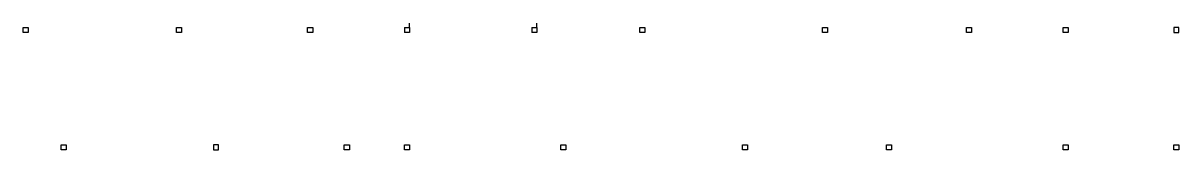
# Model space of a CAD drawing. Header units: millimetres. Extents: x -5657 to 14604, y -1609 to 2067.
# Drawn here: x 61 to 750, y 51 to 126 of the extents above; entities that cross this region are included whole.
import ezdxf

# ---------------------------------------------------------------- set-up
doc = ezdxf.new("R2010")
doc.units = ezdxf.units.MM
doc.linetypes.add('ACAD_ISO02W100', pattern=[15, 12, -3])
doc.layers.add('str palen', color=220, linetype='Continuous')

msp = doc.modelspace()

# ---------------------------------------------------------------- linework, layer by layer
at = {"layer": 'str palen', "linetype": 'Continuous'}
for p, q in [((291, 123.24), (291, 126.24)), ((367, 123.24), (367, 126.24)), ((152.01, 123.7), (155.01, 123.7)), ((152.01, 120.7), (152.01, 123.7)), ((155.01, 120.7), (152.01, 120.7)), ((155.01, 123.7), (155.01, 120.7)), ((230.28, 123.7), (233.28, 123.7)), ((230.28, 120.7), (230.28, 123.7)), ((233.28, 120.7), (230.28, 120.7)), ((233.28, 123.7), (233.28, 120.7)), ((288, 123.7), (291, 123.7)), ((291, 120.7), (288, 120.7)), ((291, 123.7), (291, 120.7)), ((364, 123.7), (367, 123.7)), ((367, 120.7), (364, 120.7)), ((367, 123.7), (367, 120.7)), ((428.47, 123.7), (431.47, 123.7)), ((428.47, 120.7), (428.47, 123.7)), ((431.47, 120.7), (428.47, 120.7)), ((431.47, 123.7), (431.47, 120.7)), ((537.48, 123.7), (540.48, 123.7)), ((537.48, 120.7), (537.48, 123.7)), ((540.48, 120.7), (537.48, 120.7)), ((540.48, 123.7), (540.48, 120.7)), ((623.33, 123.7), (626.33, 123.7)), ((623.33, 120.7), (623.33, 123.7)), ((626.33, 120.7), (623.33, 120.7)), ((626.33, 123.7), (626.33, 120.7)), ((681, 123.7), (684, 123.7)), ((681, 120.7), (681, 123.7)), ((684, 120.7), (681, 120.7)), ((684, 123.7), (684, 120.7)), ((750, 123.7), (747, 123.7)), ((747, 123.7), (747, 120.7)), ((747, 120.7), (750, 120.7)), ((750, 120.7), (750, 123.7)), ((252.16, 53.7), (255.16, 53.7)), ((252.16, 50.7), (252.16, 53.7)), ((255.16, 50.7), (252.16, 50.7)), ((255.16, 53.7), (255.16, 50.7)), ((288, 53.7), (291, 53.7)), ((288, 50.7), (288, 53.7)), ((291, 50.7), (288, 50.7)), ((291, 53.7), (291, 50.7)), ((381.22, 53.7), (384.22, 53.7)), ((381.22, 50.7), (381.22, 53.7)), ((384.22, 50.7), (381.22, 50.7)), ((384.22, 53.7), (384.22, 50.7)), ((489.65, 53.7), (492.65, 53.7)), ((489.65, 50.7), (489.65, 53.7)), ((492.65, 50.7), (489.65, 50.7)), ((492.65, 53.7), (492.65, 50.7)), ((575.58, 53.7), (578.58, 53.7)), ((575.58, 50.7), (575.58, 53.7)), ((578.58, 50.7), (575.58, 50.7)), ((578.58, 53.7), (578.58, 50.7)), ((681, 53.7), (684, 53.7)), ((681, 50.7), (681, 53.7)), ((684, 50.7), (681, 50.7)), ((684, 53.7), (684, 50.7)), ((747, 50.7), (747, 53.7)), ((747, 53.7), (750, 53.7)), ((750, 50.7), (747, 50.7)), ((750, 53.7), (750, 50.7))]:
    msp.add_line(p, q, dxfattribs=at)
at = {"layer": 'str palen'}
for p, q in [((60.55, 123.7), (63.55, 123.7)), ((60.55, 120.7), (60.55, 123.7)), ((63.55, 120.7), (60.55, 120.7)), ((63.55, 123.7), (63.55, 120.7)), ((83.22, 53.7), (86.22, 53.7)), ((83.22, 50.7), (83.22, 53.7)), ((86.22, 50.7), (83.22, 50.7)), ((86.22, 53.7), (86.22, 50.7))]:
    msp.add_line(p, q, dxfattribs=at)
at = {"layer": 'str palen', "linetype": 'ACAD_ISO02W100'}
for p, q in [((288, 123.7), (288, 120.7)), ((364, 123.7), (364, 120.7)), ((174.04, 53.7), (174.04, 50.7)), ((177.04, 53.7), (174.04, 53.7)), ((174.04, 50.7), (177.04, 50.7)), ((177.04, 50.7), (177.04, 53.7))]:
    msp.add_line(p, q, dxfattribs=at)

doc.saveas('drawing.dxf')
